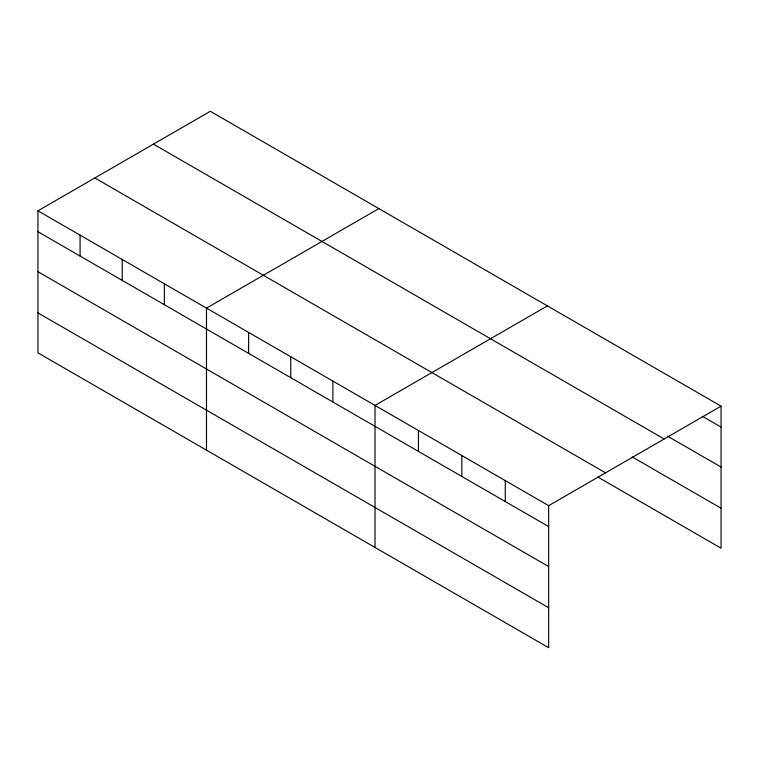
<?xml version="1.0" encoding="UTF-8"?>
<svg xmlns="http://www.w3.org/2000/svg" width="759" height="759" viewBox="0 0 759 759"><rect width="100%" height="100%" fill="white"/><g stroke="black" fill="none" stroke-linecap="round" stroke-linejoin="round"><path stroke-width="1.14" d="M597.883 477.079L721.05 548.188L721.05 406.15L210.328 111.288L37.95 210.812L37.95 352.85L548.672 647.712L548.672 505.674L37.95 210.812M378.864 208.592L206.486 308.116L206.486 450.153M547.41 305.905L375.022 405.42L375.022 547.457M548.672 505.674L721.05 406.15M702.881 416.577L721.05 427.07M667.541 436.15L721.05 467.041M153.441 144.134L664.163 438.996M632.209 456.927L721.05 508.217M94.837 177.976L605.559 472.838M37.95 231.732L548.672 526.594M37.95 271.703L548.672 566.565M37.95 312.879L548.672 607.741M505.257 480.618L505.257 501.528M461.842 455.552L461.842 476.472M418.437 430.486L418.437 451.406M332.888 381.094L332.888 402.014M290.754 356.768L290.754 377.688M248.62 332.442L248.62 353.362M164.352 283.79L164.352 304.71M122.218 259.464L122.218 280.384M80.084 235.138L80.084 256.058"/></g></svg>
